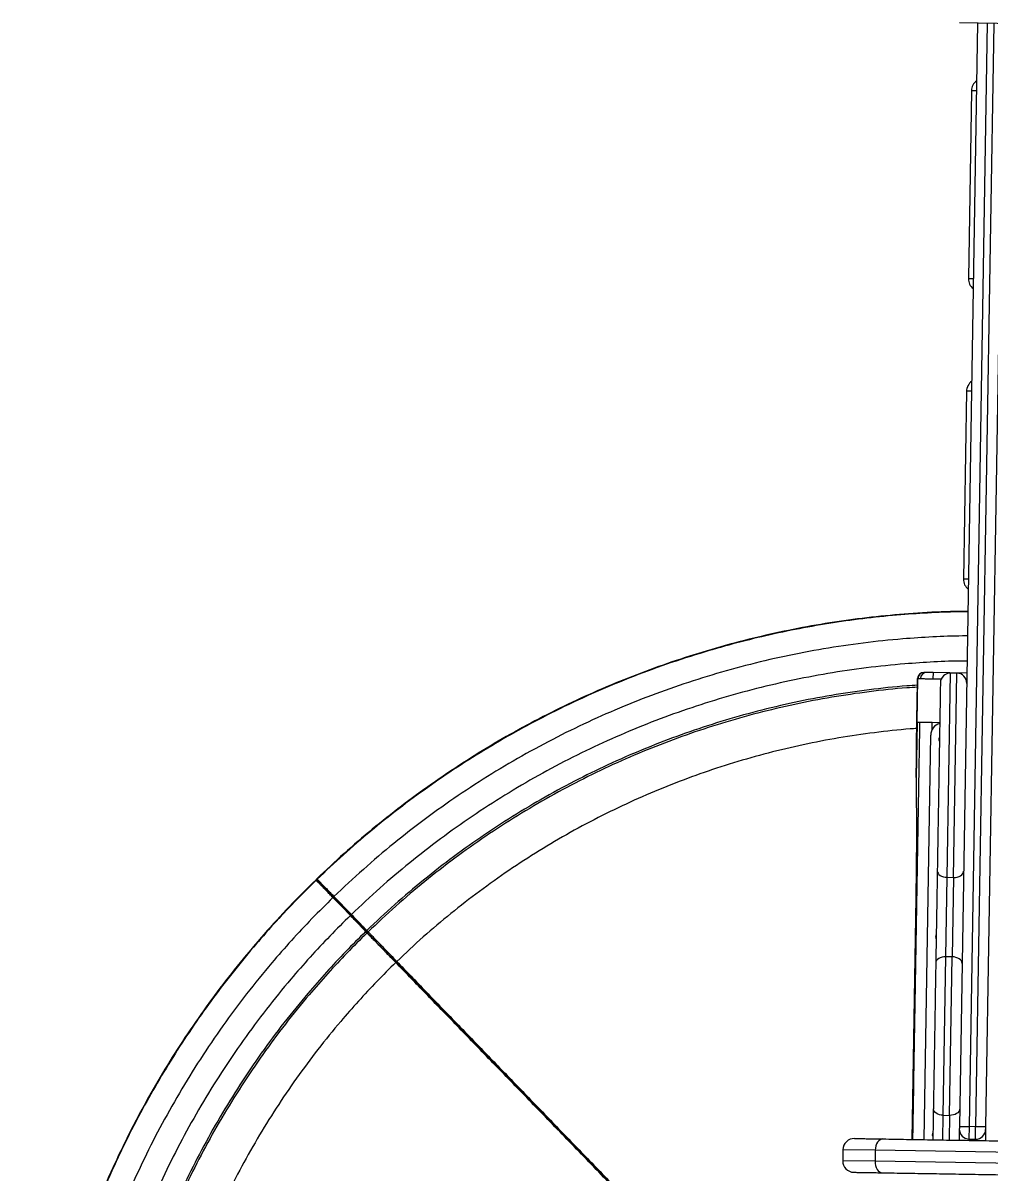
# Model space of a CAD drawing. Header units: millimetres. Extents: x 11861 to 22655, y -2514 to 8239.
# Drawn here: x 17836 to 18608, y 1595 to 2513 of the extents above; entities that cross this region are included whole.
import ezdxf

# ---------------------------------------------------------------- set-up
doc = ezdxf.new("R2010")
doc.units = ezdxf.units.MM
for name, color, linetype in [('DIKOM_ОБЪЕКТ', 7, 'Continuous'), ('DIKOM_РАЗМЕР_ЗОНА', 7, 'Continuous'), ('DIKOM_РАЗМЕР_ОБЪЕКТА', 7, 'Continuous')]:
    doc.layers.add(name, color=color, linetype=linetype)
doc.styles.add('style1', font='arial.ttf', dxfattribs={"width": 0.8})
doc.dimstyles.new('1-50', dxfattribs={"dimtxt": 300, "dimasz": 200, "dimexe": 100, "dimexo": 0, "dimgap": 100, "dimtad": 1, "dimtxsty": 'style1', "dimcen": 200, "dimclrd": 7, "dimclre": 7, "dimclrt": 7, "dimadec": 1, "dimazin": 2, "dimtfac": 1, "dimtmove": 0, "dimatfit": 2, "dimfxl": 0, "dimlwd": 25, "dimlwe": 18, "dimarcsym": 0})

# ---------------------------------------------------------------- blocks, each defined once
blk = doc.blocks.new('*D0')
at = {"layer": 'Defpoints', "color": 0, "transparency": 16777216}
for p in [(18061.07, 8188.57), (12275.57, -890.83), (18591.2, -946.07)]:
    blk.add_point(p, dxfattribs=at)
at = {"layer": 'DIKOM_РАЗМЕР_ЗОНА', "color": 7, "lineweight": 18, "transparency": 16777216}
for p, q in [((18061.07, 8188.57), (12255.41, 8239.34)), ((18591.2, -946.07), (12175.57, -889.96))]:
    blk.add_line(p, q, dxfattribs=at)
at = {"layer": 'DIKOM_РАЗМЕР_ЗОНА', "color": 7, "lineweight": 25, "transparency": 16777216}
blk.add_line((12353.66, 8038.47), (12277.32, -690.84), dxfattribs=at)
at = {"layer": 'DIKOM_РАЗМЕР_ЗОНА', "color": 7, "transparency": 16777216}
for points in [[(12320.33, 8038.76), (12386.99, 8038.18), (12355.41, 8238.46)], [(12243.99, -690.55), (12310.65, -691.13), (12275.57, -890.83)]]:
    blk.add_solid(points, dxfattribs=at)
at = {"layer": 'DIKOM_РАЗМЕР_ЗОНА', "color": 7, "transparency": 16777216, "insert": (12062.33, 3676.03), "char_height": 300, "attachment_point": 5, "rotation": 89.49893, "style": 'style1'}
blk.add_mtext('9150', dxfattribs=at)
blk = doc.blocks.new('*D1')
at = {"layer": 'Defpoints', "color": 0, "transparency": 16777216}
for p in [(13354.66, 2812.56), (22644.73, 2731.32), (13309.67, -2332.5)]:
    blk.add_point(p, dxfattribs=at)
at = {"layer": 'DIKOM_РАЗМЕР_ЗОНА', "color": 7, "lineweight": 18, "transparency": 16777216}
for p, q in [((13354.66, 2812.56), (13308.79, -2432.49)), ((22644.73, 2731.32), (22598.86, -2513.74))]:
    blk.add_line(p, q, dxfattribs=at)
at = {"layer": 'DIKOM_РАЗМЕР_ЗОНА', "color": 7, "lineweight": 25, "transparency": 16777216}
blk.add_line((22399.74, -2411.99), (13509.66, -2334.24), dxfattribs=at)
at = {"layer": 'DIKOM_РАЗМЕР_ЗОНА', "color": 7, "transparency": 16777216}
for points in [[(13509.95, -2300.91), (13509.37, -2367.58), (13309.67, -2332.5)], [(22400.03, -2378.66), (22399.45, -2445.32), (22599.73, -2413.74)]]:
    blk.add_solid(points, dxfattribs=at)
at = {"layer": 'DIKOM_РАЗМЕР_ЗОНА', "color": 7, "transparency": 16777216, "insert": (18057.73, -2120.74), "char_height": 300, "attachment_point": 5, "rotation": 359.49893, "style": 'style1'}
blk.add_mtext('9300', dxfattribs=at)
blk = doc.blocks.new('*D2')
at = {"layer": 'Defpoints', "color": 0, "transparency": 16777216}
for p in [(15368.65, 3285.76), (21123.93, 3091.2), (21123.93, -1634.5)]:
    blk.add_point(p, dxfattribs=at)
at = {"layer": 'DIKOM_РАЗМЕР_ОБЪЕКТА', "color": 7, "lineweight": 18, "transparency": 16777216}
for p, q in [((15368.65, 3285.76), (15368.65, -1734.5)), ((21123.93, 3091.2), (21123.93, -1734.5))]:
    blk.add_line(p, q, dxfattribs=at)
at = {"layer": 'DIKOM_РАЗМЕР_ОБЪЕКТА', "color": 7, "lineweight": 25, "transparency": 16777216}
blk.add_line((15568.65, -1634.5), (20923.93, -1634.5), dxfattribs=at)
at = {"layer": 'DIKOM_РАЗМЕР_ОБЪЕКТА', "color": 7, "transparency": 16777216}
for points in [[(15568.65, -1601.17), (15568.65, -1667.83), (15368.65, -1634.5)], [(20923.93, -1601.17), (20923.93, -1667.83), (21123.93, -1634.5)]]:
    blk.add_solid(points, dxfattribs=at)
at = {"layer": 'DIKOM_РАЗМЕР_ОБЪЕКТА', "color": 7, "transparency": 16777216, "insert": (18236, -1381.33), "char_height": 300, "attachment_point": 5, "style": 'style1'}
blk.add_mtext('5800', dxfattribs=at)
blk = doc.blocks.new('*D3')
at = {"layer": 'Defpoints', "color": 0, "transparency": 16777216}
for p in [(18687.29, 6652.79), (13004.5, 523.98), (18586.05, 523.98)]:
    blk.add_point(p, dxfattribs=at)
at = {"layer": 'DIKOM_РАЗМЕР_ОБЪЕКТА', "color": 7, "lineweight": 18, "transparency": 16777216}
for p, q in [((18687.29, 6652.79), (12904.5, 6652.79)), ((18586.05, 523.98), (12904.5, 523.98))]:
    blk.add_line(p, q, dxfattribs=at)
at = {"layer": 'DIKOM_РАЗМЕР_ОБЪЕКТА', "color": 7, "lineweight": 25, "transparency": 16777216}
blk.add_line((13004.5, 6452.79), (13004.5, 723.98), dxfattribs=at)
at = {"layer": 'DIKOM_РАЗМЕР_ОБЪЕКТА', "color": 7, "transparency": 16777216}
for points in [[(12971.17, 6452.79), (13037.83, 6452.79), (13004.5, 6652.79)], [(12971.17, 723.98), (13037.83, 723.98), (13004.5, 523.98)]]:
    blk.add_solid(points, dxfattribs=at)
at = {"layer": 'DIKOM_РАЗМЕР_ОБЪЕКТА', "color": 7, "transparency": 16777216, "insert": (12751.33, 3588.38), "char_height": 300, "attachment_point": 5, "rotation": 90, "style": 'style1'}
blk.add_mtext('6150', dxfattribs=at)

msp = doc.modelspace()

# ---------------------------------------------------------------- linework, layer by layer
at = {"layer": 'DIKOM_ОБЪЕКТ', "color": 7, "linetype": 'Continuous', "lineweight": 15}
for p, q in [((18946.415, 2506.93), (18583.389, 2512.94)), ((18597.975, 2512.699), (18583.39, 1631.82)), ((18618.972, 2512.351), (18604.387, 1631.472)), ((18593.081, 2458.772), (18590.598, 2308.793)), ((18589.108, 2218.805), (18586.625, 2068.826)), ((18555.387, 1994.333), (18555.064, 1994.338)), ((18557.415, 1994.299), (18555.387, 1994.333)), ((18562.413, 1994.217), (18562.33, 1989.217)), ((18589.383, 1993.77), (18562.413, 1994.217)), ((18573.682, 1830.714), (18576.382, 1993.795)), ((18581.381, 1993.712), (18576.382, 1993.795)), ((18578.681, 1830.632), (18581.381, 1993.712)), ((18549.627, 1967.936), (18549.983, 1989.422)), ((18549.726, 1954.421), (18550.306, 1989.416)), ((18549.983, 1989.422), (18550.306, 1989.416)), ((18550.306, 1989.416), (18552.333, 1989.383)), ((18549.726, 1954.421), (18548.999, 1910.474)), ((18555.212, 1621.285), (18560.559, 1944.24)), ((18069.733, 1828.298), (18069.48, 1828.56)), ((18070.44, 1829.491), (18070.694, 1829.229)), ((18070.622, 1828.212), (18070.694, 1829.229)), ((18572.632, 1767.309), (18573.682, 1830.714)), ((18573.682, 1830.714), (18578.681, 1830.632)), ((18578.681, 1830.632), (18577.631, 1767.227)), ((18083.569, 1814.853), (18084.101, 1815.369)), ((18084.101, 1815.369), (18098.008, 1800.995)), ((18548.586, 1814.421), (18545.391, 1621.447)), ((18097.213, 1800.218), (18097.21, 1800.222)), ((18097.478, 1800.48), (18098.008, 1800.995)), ((18109.264, 1788.245), (18110.304, 1788.284)), ((18110.4, 1786.25), (18109.341, 1787.348)), ((18110.228, 1787.144), (18111.366, 1787.186)), ((18110.304, 1788.284), (18111.366, 1787.186)), ((18570.536, 1640.74), (18572.632, 1767.309)), ((18577.631, 1767.227), (18572.632, 1767.309)), ((18575.536, 1640.658), (18577.631, 1767.227)), ((18570.536, 1640.74), (18575.536, 1640.658)), ((18583.39, 1631.82), (18591.389, 1631.687)), ((18591.224, 1621.688), (18591.389, 1631.687)), ((18596.389, 1631.604), (18591.389, 1631.687)), ((18596.223, 1621.606), (18596.389, 1631.604)), ((18604.387, 1631.472), (18596.389, 1631.604)), ((18591.224, 1621.688), (18596.223, 1621.606)), ((18490.409, 1613.256), (18490.263, 1604.458)), ((18516.262, 1612.828), (18516.116, 1604.029)), ((19391.751, 1598.333), (18516.262, 1612.828)), ((19391.606, 1589.534), (18516.116, 1604.029))]:
    msp.add_line(p, q, dxfattribs=at)
at = {"layer": 'DIKOM_ОБЪЕКТ', "color": 8, "linetype": 'Continuous', "lineweight": 15}
for p, q in [((18591.389, 1631.687), (18605.974, 2512.566)), ((18610.973, 2512.484), (18596.389, 1631.604)), ((18597.081, 2458.706), (18593.081, 2458.772)), ((18590.598, 2308.793), (18594.598, 2308.727)), ((18593.108, 2218.739), (18589.108, 2218.805)), ((18590.625, 2068.76), (18586.625, 2068.826)), ((18562.33, 1989.217), (18568.967, 1989.107)), ((18588.637, 1988.782), (18589.3, 1988.771)), ((18561.658, 1948.636), (18561.751, 1954.222)), ((18567.724, 1954.123), (18561.751, 1954.222)), ((18570.211, 1621.077), (18570.536, 1640.74)), ((18575.536, 1640.658), (18575.208, 1620.887)), ((18591.208, 1620.737), (18591.224, 1621.688)), ((18596.223, 1621.606), (18596.208, 1620.685)), ((18516.262, 1612.828), (18490.409, 1613.256)), ((18516.116, 1604.029), (18490.263, 1604.458))]:
    msp.add_line(p, q, dxfattribs=at)
at = {"layer": 'DIKOM_ОБЪЕКТ', "color": 7, "linetype": 'Continuous', "lineweight": 15, "flags": 128}
for points in [[(18070.391, 1828.331), (18070.272, 1828.453), (18070.13, 1828.6)], [(18565.767, 1835.919), (18565.904, 1834.927), (18566.343, 1833.968), (18567.068, 1833.079), (18568.05, 1832.294), (18569.252, 1831.643), (18570.627, 1831.151), (18572.123, 1830.838), (18573.682, 1830.714)], [(18578.681, 1830.632), (18580.243, 1830.703), (18581.748, 1830.967), (18583.139, 1831.413), (18584.362, 1832.024), (18585.369, 1832.776), (18586.123, 1833.641), (18586.594, 1834.585), (18586.764, 1835.572)], [(18097.21, 1800.222), (18090.255, 1807.407), (18083.3, 1814.592)], [(18097.477, 1800.48), (18091.184, 1806.983), (18083.569, 1814.853)], [(18572.632, 1767.309), (18571.07, 1767.238), (18569.564, 1766.974), (18568.174, 1766.528), (18566.951, 1765.917), (18565.944, 1765.165), (18565.19, 1764.3), (18564.719, 1763.356), (18564.549, 1762.369)], [(18585.546, 1762.022), (18585.409, 1763.014), (18584.969, 1763.973), (18584.245, 1764.862), (18583.263, 1765.647), (18582.061, 1766.298), (18580.686, 1766.79), (18579.19, 1767.103), (18577.631, 1767.227)], [(18570.536, 1640.74), (18568.977, 1640.864), (18567.482, 1641.177), (18566.106, 1641.669), (18564.905, 1642.32), (18563.923, 1643.105), (18563.198, 1643.994), (18562.759, 1644.953), (18562.621, 1645.945)], [(18583.618, 1645.598), (18583.448, 1644.611), (18582.977, 1643.667), (18582.224, 1642.802), (18581.216, 1642.05), (18579.994, 1641.439), (18578.603, 1640.993), (18577.098, 1640.729), (18575.536, 1640.658)], [(18522.403, 1621.828), (18521.231, 1621.672), (18520.099, 1621.173), (18519.049, 1620.35), (18518.123, 1619.233), (18517.355, 1617.867), (18516.776, 1616.303), (18516.407, 1614.601), (18516.262, 1612.828)], [(18516.116, 1604.029), (18516.202, 1602.252), (18516.515, 1600.54), (18517.042, 1598.958), (18517.764, 1597.567), (18518.653, 1596.42), (18519.675, 1595.562), (18520.79, 1595.026), (18521.956, 1594.831)]]:
    msp.add_lwpolyline(points, dxfattribs=at)
at = {"layer": 'DIKOM_ОБЪЕКТ', "color": 7, "linetype": 'Continuous', "lineweight": 15}
for centre, radius, start, end in [((18603.08, 2458.607), 10, 125.921349, 179.051451), ((18600.597, 2308.627), 10, 179.051451, 232.181554), ((18599.107, 2218.64), 10, 125.921349, 179.051451), ((18596.624, 2068.66), 10, 179.051451, 232.181554), ((18554.982, 1989.339), 5, 89.056765, 179.054676), ((18555.305, 1989.334), 5, 89.056765, 179.054676), ((18557.332, 1989.3), 5, 89.057107, 179.054676), ((18576.249, 1985.796), 8, 89.051451, 179.051451), ((18581.249, 1985.713), 8, 359.051451, 89.051451), ((18570.558, 1944.075), 10, 106.77523, 179.051451), ((18571.508, 1941.059), 4.5, 151.956389, 204.541679), ((18063.547, 1835.335), 48.642, 313.955046, 314.230475), ((18568.892, 1783.08), 4.5, 151.956389, 204.541679), ((18566.277, 1625.102), 4.5, 151.956389, 204.541679), ((18591.356, 1629.687), 8, 179.051451, 269.051451), ((18596.355, 1629.605), 8, 269.051451, 359.051451), ((18499.508, 1613.106), 9.1, 89.051451, 179.051451), ((18499.362, 1604.307), 9.1, 179.051451, 269.051451)]:
    msp.add_arc(centre, radius, start, end, dxfattribs=at)
at = {"layer": 'DIKOM_ОБЪЕКТ', "color": 8, "linetype": 'Continuous', "lineweight": 15}
for centre, radius, start, end in [((18159.624, 1735.825), 109.68, 133.902098, 134.097522), ((17890.891, 2013.803), 296.959, 314.00909, 314.080822), ((18110.05, 1786.607), 0.5, 314.446268, 43.734377), ((18133.113, 1762.984), 0.422, 315.970272, 41.859172)]:
    msp.add_arc(centre, radius, start, end, dxfattribs=at)
at = {"layer": 'DIKOM_ОБЪЕКТ', "color": 7, "linetype": 'Continuous', "lineweight": 15}
for points, knots in [([(18590.198, 2042.99), (18586.826, 2042.988), (18573.529, 2042.982), (18550.319, 2041.775), (18520.632, 2039.362), (18491.065, 2035.707), (18461.664, 2030.918), (18432.483, 2024.975), (18403.578, 2017.901), (18374.994, 2009.707), (18346.745, 2000.399), (18318.851, 1989.98), (18291.37, 1978.469), (18264.362, 1965.889), (18237.871, 1952.262), (18211.935, 1937.607), (18186.593, 1921.947), (18161.887, 1905.306), (18137.862, 1887.724), (18114.584, 1869.216), (18092.013, 1849.895), (18077.632, 1836.292), (18070.44, 1829.491)], [0, 0, 0, 0, 0.0175756, 0.0692984, 0.121066, 0.1728032, 0.224529, 0.2762945, 0.3279738, 0.3795954, 0.431234, 0.4829634, 0.5347501, 0.5864858, 0.6382128, 0.6899838, 0.7417132, 0.793445, 0.8452011, 0.8968407, 0.9484156, 1, 1, 1, 1]), ([(18562.413, 1994.217), (18561.764, 1994.227), (18560.468, 1994.249), (18558.828, 1994.276), (18557.669, 1994.295), (18557.499, 1994.298), (18557.415, 1994.299)], [0, 0, 0, 0, 0.2504672, 0.5000926, 0.7499019, 1, 1, 1, 1]), ([(18552.333, 1989.383), (18552.381, 1989.382), (18552.477, 1989.38), (18553.089, 1989.37), (18554.024, 1989.355), (18555.274, 1989.334), (18556.791, 1989.309), (18558.513, 1989.28), (18560.384, 1989.249), (18561.681, 1989.228), (18562.33, 1989.217)], [0, 0, 0, 0, 0.1248146, 0.2500678, 0.3746679, 0.499907, 0.6244406, 0.749555, 0.8744783, 1, 1, 1, 1]), ([(18568.25, 1985.928), (18568.249, 1985.856), (18568.247, 1985.709), (18568.227, 1984.51), (18568.195, 1982.56), (18568.149, 1979.776), (18568.089, 1976.18), (18568.017, 1971.811), (18567.932, 1966.721), (18567.837, 1960.979), (18567.733, 1954.687), (18567.622, 1947.945), (18567.504, 1940.856), (18567.381, 1933.447), (18567.253, 1925.714), (18567.12, 1917.636), (18566.98, 1909.216), (18566.837, 1900.546), (18566.691, 1891.727), (18566.545, 1882.9), (18566.4, 1874.176), (18566.259, 1865.668), (18566.124, 1857.504), (18565.996, 1849.782), (18565.876, 1842.535), (18565.803, 1838.113), (18565.767, 1835.919)], [0, 0, 0, 0, 0.0402019, 0.0810362, 0.1224627, 0.1647447, 0.2072735, 0.2499998, 0.2927245, 0.3352529, 0.3775373, 0.4189615, 0.4597969, 0.4999999, 0.5402008, 0.581036, 0.6224627, 0.6647449, 0.7072738, 0.75, 0.7927246, 0.835253, 0.8775373, 0.9189613, 0.9597969, 1, 1, 1, 1]), ([(18548.999, 1910.474), (18549.012, 1913.307), (18549.039, 1918.976), (18549.112, 1928.173), (18549.206, 1937.728), (18549.325, 1947.605), (18549.463, 1957.699), (18549.572, 1964.52), (18549.627, 1967.936)], [0, 0, 0, 0, 0.1669714, 0.3340334, 0.5009702, 0.6664993, 0.8329185, 1, 1, 1, 1]), ([(18551.869, 1954.386), (18551.803, 1954.387), (18551.672, 1954.389), (18551.623, 1954.39), (18551.534, 1954.391), (18551.4, 1954.393), (18551.136, 1954.398), (18550.561, 1954.407), (18550.068, 1954.415), (18549.726, 1954.421)], [0, 0, 0, 0, 0.0391737, 0.0783749, 0.1175759, 0.156777, 0.2799804, 0.4999864, 1, 1, 1, 1]), ([(18561.751, 1954.222), (18560.568, 1954.242), (18558.203, 1954.281), (18555.118, 1954.332), (18552.769, 1954.371), (18552.169, 1954.381), (18551.869, 1954.386)], [0, 0, 0, 0, 0.2500098, 0.4999956, 0.750012, 1, 1, 1, 1]), ([(18548.999, 1910.474), (18548.99, 1907.872), (18548.973, 1902.672), (18548.978, 1895.679), (18549.003, 1889.299), (18549.039, 1885.719), (18549.058, 1883.929)], [0, 0, 0, 0, 0.2498883, 0.4994847, 0.7498201, 1, 1, 1, 1]), ([(18549.058, 1883.929), (18549.076, 1881.997), (18549.114, 1878.146), (18549.129, 1871.044), (18549.115, 1863.115), (18549.069, 1854.374), (18548.992, 1844.965), (18548.885, 1835.068), (18548.751, 1824.826), (18548.641, 1817.891), (18548.586, 1814.421)], [0, 0, 0, 0, 0.1257298, 0.2504763, 0.3747107, 0.5000206, 0.6247625, 0.7500513, 0.874917, 1, 1, 1, 1]), ([(18069.48, 1828.56), (18062.435, 1821.563), (18048.347, 1807.573), (18028.275, 1785.554), (18009.022, 1762.824), (17990.69, 1739.341), (17973.289, 1715.162), (17956.857, 1690.327), (17941.42, 1664.885), (17927.003, 1638.88), (17913.609, 1612.322), (17901.252, 1585.231), (17889.96, 1557.66), (17879.758, 1529.667), (17870.661, 1501.299), (17862.684, 1472.597), (17855.838, 1443.604), (17850.136, 1414.367), (17845.58, 1384.947), (17842.206, 1355.4), (17839.909, 1325.778), (17839.358, 1305.99), (17839.082, 1296.095)], [0, 0, 0, 0, 0.0500351, 0.100049, 0.1501061, 0.2001341, 0.2501507, 0.3002058, 0.3501777, 0.4000937, 0.4500262, 0.5000465, 0.5501222, 0.6001483, 0.6501663, 0.7002266, 0.7502471, 0.8002696, 0.850316, 0.9002493, 0.9501199, 1, 1, 1, 1]), ([(18069.735, 1828.299), (18063.951, 1822.579), (18052.384, 1811.139), (18035.743, 1793.282), (18019.015, 1774.222), (18002.348, 1753.849), (17985.842, 1732.134), (17970.127, 1709.839), (17955.223, 1686.993), (17941.149, 1663.629), (17927.135, 1638.351), (17913.39, 1611.097), (17900.14, 1581.802), (17888.143, 1551.977), (17877.801, 1522.748), (17868.978, 1494.232), (17861.537, 1466.507), (17855.148, 1438.526), (17849.823, 1410.318), (17845.562, 1381.933), (17842.397, 1353.404), (17840.235, 1324.779), (17839.71, 1305.652), (17839.447, 1296.089)], [0, 0, 0, 0, 0.0410148, 0.0820225, 0.1230409, 0.1688716, 0.2147117, 0.2605472, 0.3063817, 0.3522221, 0.3980526, 0.4520788, 0.5060931, 0.5601192, 0.6141338, 0.6623722, 0.7105991, 0.758838, 0.8070648, 0.8553032, 0.9035319, 0.9517679, 1, 1, 1, 1]), ([(18069.48, 1828.56), (18069.507, 1828.584), (18069.552, 1828.624), (18069.683, 1828.694), (18069.841, 1828.719), (18070.023, 1828.677), (18070.097, 1828.619), (18070.127, 1828.596)], [0, 0, 0, 0, 0.1761044, 0.289405, 0.7043493, 0.8811664, 1, 1, 1, 1]), ([(18070.131, 1828.436), (18070.077, 1828.437), (18069.974, 1828.437), (18069.835, 1828.383), (18069.765, 1828.325), (18069.733, 1828.298)], [0, 0, 0, 0, 0.3727278, 0.7082286, 1, 1, 1, 1]), ([(18069.735, 1828.299), (18069.734, 1828.299), (18069.734, 1828.299), (18069.733, 1828.299), (18069.733, 1828.298)], [0, 0, 0, 0, 0.499645, 1, 1, 1, 1]), ([(18070.473, 1828.24), (18070.461, 1828.258), (18070.419, 1828.323), (18070.3, 1828.398), (18070.137, 1828.446), (18069.976, 1828.436), (18069.837, 1828.384), (18069.767, 1828.326), (18069.735, 1828.299)], [0, 0, 0, 0, 0.0744299, 0.2785311, 0.4826831, 0.6754888, 0.8490706, 1, 1, 1, 1]), ([(18083.3, 1814.592), (18082.433, 1815.487), (18080.698, 1817.278), (18078.187, 1819.853), (18075.858, 1822.231), (18073.806, 1824.313), (18072.099, 1826.033), (18070.817, 1827.306), (18069.959, 1828.131), (18069.81, 1828.243), (18069.735, 1828.299)], [0, 0, 0, 0, 0.1248631, 0.2500667, 0.374655, 0.4999966, 0.6246456, 0.7499026, 0.8749277, 1, 1, 1, 1]), ([(18070.349, 1828.335), (18070.357, 1828.447), (18070.375, 1828.685), (18070.398, 1828.998), (18070.42, 1829.269), (18070.434, 1829.457), (18070.438, 1829.479), (18070.44, 1829.491)], [0, 0, 0, 0, 0.1910393, 0.4075731, 0.595729, 0.7987594, 1, 1, 1, 1]), ([(18083.569, 1814.852), (18083.49, 1814.933), (18083.124, 1815.311), (18082.211, 1816.254), (18080.776, 1817.736), (18079.212, 1819.346), (18077.74, 1820.861), (18076.456, 1822.18), (18075.175, 1823.495), (18074.028, 1824.668), (18073.012, 1825.707), (18072.143, 1826.593), (18071.399, 1827.345), (18070.87, 1827.875), (18070.549, 1828.188), (18070.502, 1828.227), (18070.48, 1828.245)], [0, 0, 0, 0, 0.0116284, 0.054288, 0.1355895, 0.2262884, 0.2944882, 0.3721827, 0.4443087, 0.5290666, 0.6040534, 0.6791393, 0.7642483, 0.8535408, 0.9295162, 1, 1, 1, 1]), ([(18070.694, 1829.229), (18070.75, 1829.17), (18070.867, 1829.049), (18071.641, 1828.249), (18072.893, 1826.955), (18074.637, 1825.152), (18076.768, 1822.949), (18079.15, 1820.488), (18081.624, 1817.931), (18083.291, 1816.207), (18084.101, 1815.369)], [0, 0, 0, 0, 0.1167035, 0.2402396, 0.3687876, 0.5000003, 0.6312119, 0.7597594, 0.8832952, 1, 1, 1, 1]), ([(18565.767, 1835.919), (18565.739, 1834.256), (18565.683, 1830.89), (18565.591, 1825.278), (18565.49, 1819.223), (18565.383, 1812.765), (18565.272, 1806.021), (18565.158, 1799.144), (18565.044, 1792.268), (18564.932, 1785.524), (18564.825, 1779.066), (18564.725, 1773.011), (18564.632, 1767.399), (18564.577, 1764.033), (18564.549, 1762.369)], [0, 0, 0, 0, 0.078987, 0.1598309, 0.242414, 0.3275719, 0.4134841, 0.5, 0.5865099, 0.672422, 0.7575861, 0.8401627, 0.9210095, 1, 1, 1, 1]), ([(18083.3, 1814.592), (18077.647, 1809.004), (18066.342, 1797.829), (18050.079, 1780.382), (18032.58, 1760.444), (18014.158, 1737.76), (17995.129, 1712.157), (17977.218, 1685.752), (17960.465, 1658.605), (17944.987, 1630.922), (17930.793, 1602.777), (17917.879, 1574.226), (17906.187, 1545.158), (17895.663, 1515.417), (17886.359, 1485.052), (17878.32, 1454.104), (17871.627, 1422.841), (17866.283, 1391.316), (17862.332, 1359.591), (17859.656, 1327.724), (17859.037, 1306.422), (17858.728, 1295.77)], [0, 0, 0, 0, 0.0411085, 0.0822097, 0.1233218, 0.1783011, 0.2332928, 0.2882721, 0.3432639, 0.3982432, 0.452253, 0.5062507, 0.5602601, 0.6142585, 0.6693692, 0.7244703, 0.7795798, 0.8346821, 0.8897903, 0.944894, 1, 1, 1, 1]), ([(18097.21, 1800.222), (18091.712, 1794.786), (18080.717, 1783.916), (18064.9, 1766.947), (18047.877, 1747.552), (18029.954, 1725.483), (18011.439, 1700.572), (17994.013, 1674.881), (17977.712, 1648.467), (17962.653, 1621.532), (17948.842, 1594.149), (17936.278, 1566.369), (17924.902, 1538.087), (17914.662, 1509.149), (17905.609, 1479.606), (17897.787, 1449.494), (17891.275, 1419.076), (17886.076, 1388.403), (17882.232, 1357.535), (17879.628, 1326.53), (17879.026, 1305.803), (17878.725, 1295.439)], [0, 0, 0, 0, 0.0410957, 0.0821843, 0.1232837, 0.1782655, 0.2332596, 0.2882412, 0.3432354, 0.398217, 0.4522292, 0.5062292, 0.560241, 0.6142415, 0.6693549, 0.724458, 0.7795702, 0.8346747, 0.8897854, 0.9448918, 1, 1, 1, 1]), ([(18109.34, 1787.35), (18109.292, 1787.422), (18109.197, 1787.567), (18108.468, 1788.382), (18107.347, 1789.605), (18105.825, 1791.224), (18103.984, 1793.173), (18101.881, 1795.37), (18099.599, 1797.752), (18098.01, 1799.394), (18097.213, 1800.218)], [0, 0, 0, 0, 0.125607, 0.2502987, 0.3755155, 0.5005477, 0.625072, 0.7499987, 0.8746145, 1, 1, 1, 1]), ([(18109.394, 1788), (18109.36, 1788.046), (18109.299, 1788.126), (18108.955, 1788.502), (18108.593, 1788.888), (18108.089, 1789.425), (18107.302, 1790.26), (18106.096, 1791.522), (18104.695, 1792.99), (18103.411, 1794.327), (18102.25, 1795.533), (18101.072, 1796.757), (18099.409, 1798.485), (18098.103, 1799.833), (18097.367, 1800.593)], [0, 0, 0, 0, 0.1015147, 0.1788691, 0.2334879, 0.2822454, 0.3826942, 0.4840993, 0.5856811, 0.6812825, 0.7267632, 0.7922652, 0.8828526, 1, 1, 1, 1]), ([(18097.454, 1800.451), (18097.463, 1800.46), (18097.481, 1800.478), (18097.477, 1800.474), (18097.475, 1800.472)], [0, 0, 0, 0, 0.5246981, 1, 1, 1, 1]), ([(18098.008, 1800.995), (18098.751, 1800.227), (18100.28, 1798.646), (18102.549, 1796.3), (18104.733, 1794.043), (18106.687, 1792.023), (18108.287, 1790.37), (18109.435, 1789.183), (18110.145, 1788.449), (18110.252, 1788.338), (18110.304, 1788.284)], [0, 0, 0, 0, 0.1167047, 0.2402408, 0.3687884, 0.5000007, 0.6312104, 0.7597602, 0.883294, 1, 1, 1, 1]), ([(18109.34, 1787.35), (18103.999, 1782.066), (18093.319, 1771.5), (18077.952, 1755.008), (18061.387, 1736.132), (18043.923, 1714.628), (18025.862, 1690.328), (18008.864, 1665.268), (17992.964, 1639.503), (17978.274, 1613.23), (17964.803, 1586.519), (17952.547, 1559.422), (17941.45, 1531.834), (17931.462, 1503.607), (17922.632, 1474.789), (17915.002, 1445.417), (17908.65, 1415.746), (17903.578, 1385.826), (17899.828, 1355.717), (17897.288, 1325.473), (17896.701, 1305.255), (17896.408, 1295.146)], [0, 0, 0, 0, 0.0409579, 0.081909, 0.1228707, 0.1778783, 0.2328984, 0.2879058, 0.342926, 0.3979335, 0.4519712, 0.5059967, 0.5600339, 0.6140596, 0.669199, 0.7243283, 0.7794663, 0.8345969, 0.8897334, 0.9448658, 1, 1, 1, 1]), ([(18110.4, 1786.25), (18105.072, 1780.979), (18094.416, 1770.436), (18079.083, 1753.981), (18062.555, 1735.147), (18045.129, 1713.69), (18027.108, 1689.443), (18010.147, 1664.438), (17994.281, 1638.729), (17979.623, 1612.513), (17966.181, 1585.86), (17953.952, 1558.822), (17942.879, 1531.294), (17932.913, 1503.129), (17924.102, 1474.373), (17916.489, 1445.065), (17910.151, 1415.459), (17905.09, 1385.604), (17901.348, 1355.56), (17898.814, 1325.382), (17898.228, 1305.208), (17897.935, 1295.121)], [0, 0, 0, 0, 0.0409552, 0.0819033, 0.1228622, 0.1778704, 0.232891, 0.2878989, 0.3429196, 0.3979276, 0.4519658, 0.5059919, 0.5600296, 0.6140558, 0.6691957, 0.7243256, 0.7794644, 0.8345953, 0.8897324, 0.944865, 1, 1, 1, 1]), ([(18109.34, 1787.35), (18109.34, 1787.349), (18109.34, 1787.349), (18109.34, 1787.349), (18109.341, 1787.348)], [0, 0, 0, 0, 0.5009818, 1, 1, 1, 1]), ([(18110.412, 1786.953), (18110.234, 1787.137), (18109.876, 1787.51), (18109.523, 1787.874), (18109.345, 1788.058)], [0, 0, 0, 0, 0.4951059, 1, 1, 1, 1]), ([(18133.417, 1762.691), (18131.673, 1764.486), (18128.184, 1768.075), (18123.69, 1772.692), (18119.784, 1776.701), (18116.541, 1780.024), (18113.945, 1782.679), (18112.035, 1784.622), (18110.769, 1785.903), (18110.523, 1786.135), (18110.4, 1786.25)], [0, 0, 0, 0, 0.1254696, 0.2509711, 0.37584, 0.4999103, 0.6240822, 0.7492389, 0.8745892, 1, 1, 1, 1]), ([(18131.897, 1764.538), (18130.552, 1765.928), (18127.46, 1769.122), (18123.314, 1773.401), (18119.391, 1777.45), (18116.139, 1780.806), (18113.553, 1783.474), (18111.594, 1785.492), (18110.882, 1786.225), (18110.526, 1786.591)], [0, 0, 0, 0, 0.1143016, 0.2626915, 0.4103312, 0.5570239, 0.7038349, 0.8518046, 1, 1, 1, 1]), ([(18111.366, 1787.186), (18111.488, 1787.06), (18111.733, 1786.807), (18113.03, 1785.466), (18114.95, 1783.482), (18117.512, 1780.833), (18120.748, 1777.489), (18124.647, 1773.459), (18129.106, 1768.85), (18132.542, 1765.298), (18134.267, 1763.515)], [0, 0, 0, 0, 0.128572, 0.2581487, 0.379882, 0.5016149, 0.6268853, 0.7521549, 0.8756333, 1, 1, 1, 1]), ([(18133.428, 1763.266), (18133.316, 1763.381), (18132.902, 1763.808), (18132.498, 1764.224), (18132.203, 1764.528)], [0, 0, 0, 0, 0.2700246, 1, 1, 1, 1]), ([(18461.456, 1424.574), (18460.106, 1425.966), (18453.489, 1432.791), (18441.689, 1444.964), (18426.1, 1461.047), (18410.667, 1476.973), (18395.204, 1492.934), (18380.358, 1508.259), (18366.126, 1522.949), (18355.858, 1533.551), (18348.896, 1540.738), (18345.216, 1544.538), (18341.461, 1548.415), (18337.613, 1552.389), (18333.768, 1556.36), (18326.936, 1563.414), (18315.954, 1574.753), (18301.161, 1590.027), (18285.697, 1605.999), (18270.792, 1621.393), (18256.2, 1636.46), (18241.903, 1651.226), (18228.029, 1665.558), (18214.596, 1679.432), (18201.623, 1692.83), (18189.048, 1705.818), (18178.57, 1716.643), (18170.046, 1725.446), (18163.513, 1732.193), (18158.769, 1737.092), (18155.568, 1740.398), (18153.527, 1742.507), (18151.097, 1745.017), (18148.267, 1747.94), (18145.053, 1751.26), (18141.476, 1754.954), (18137.551, 1759.009), (18134.87, 1761.777), (18133.464, 1763.229)], [0, 0, 0, 0, 0.0113822, 0.0558015, 0.0982402, 0.1406833, 0.1831368, 0.2255635, 0.2628792, 0.3004731, 0.3104978, 0.3206396, 0.331052, 0.3417479, 0.3527216, 0.363175, 0.3989298, 0.4450632, 0.4888104, 0.5320904, 0.5754214, 0.6187184, 0.6620281, 0.7044661, 0.7468978, 0.7893485, 0.8317737, 0.8566843, 0.8813545, 0.9039392, 0.9103195, 0.9180951, 0.9275475, 0.9386787, 0.9514928, 0.9659854, 0.9821529, 1, 1, 1, 1]), ([(18134.267, 1763.515), (18137.999, 1759.657), (18145.486, 1751.917), (18157.545, 1739.451), (18170.193, 1726.378), (18183.423, 1712.702), (18196.359, 1699.331), (18208.873, 1686.395), (18220.856, 1674.009), (18233.136, 1661.315), (18245.689, 1648.34), (18258.499, 1635.099), (18271.544, 1621.614), (18284.8, 1607.913), (18298.239, 1594.021), (18311.843, 1579.959), (18325.592, 1565.747), (18339.458, 1551.414), (18353.399, 1537.003), (18367.392, 1522.54), (18381.429, 1508.031), (18395.505, 1493.481), (18409.596, 1478.916), (18423.658, 1464.379), (18438.058, 1449.495), (18452.768, 1434.29), (18467.752, 1418.801), (18482.586, 1403.468), (18497.385, 1388.171), (18512.102, 1372.958), (18526.583, 1357.989), (18535.941, 1348.316), (18540.545, 1343.556)], [0, 0, 0, 0, 0.0381915, 0.0766048, 0.1150676, 0.1535304, 0.1919438, 0.2234415, 0.2549664, 0.2864915, 0.3179891, 0.3494838, 0.3810055, 0.4125273, 0.4440219, 0.4755165, 0.5070383, 0.5385601, 0.5700545, 0.6014538, 0.632853, 0.6643478, 0.6958693, 0.7273914, 0.7588861, 0.7930311, 0.8272106, 0.8613906, 0.8955355, 0.9307223, 0.9659092, 1, 1, 1, 1]), ([(18133.417, 1762.691), (18128.33, 1757.661), (18118.158, 1747.6), (18103.522, 1731.895), (18087.756, 1713.93), (18071.142, 1693.473), (18053.968, 1670.366), (18037.804, 1646.535), (18022.684, 1622.035), (18008.715, 1597.051), (17995.905, 1571.651), (17984.25, 1545.883), (17973.698, 1519.649), (17964.2, 1492.807), (17955.803, 1465.403), (17948.548, 1437.473), (17942.508, 1409.258), (17937.685, 1380.806), (17934.119, 1352.174), (17931.704, 1323.414), (17931.145, 1304.189), (17930.866, 1294.576)], [0, 0, 0, 0, 0.0410103, 0.0820133, 0.1230273, 0.178025, 0.2330354, 0.2880329, 0.3430432, 0.3980409, 0.4520689, 0.5060846, 0.5601126, 0.6141285, 0.6692583, 0.7243777, 0.7795057, 0.8346264, 0.8897533, 0.9448755, 1, 1, 1, 1]), ([(18564.549, 1762.369), (18564.516, 1760.406), (18564.451, 1756.481), (18564.345, 1750.045), (18564.232, 1743.222), (18564.098, 1735.107), (18563.942, 1725.719), (18563.765, 1715.043), (18563.6, 1705.064), (18563.45, 1695.972), (18563.316, 1687.894), (18563.185, 1679.985), (18563.059, 1672.384), (18562.938, 1665.093), (18562.825, 1658.27), (18562.719, 1651.834), (18562.654, 1647.908), (18562.621, 1645.945)], [0, 0, 0, 0, 0.0592579, 0.1185155, 0.1804683, 0.2424255, 0.3275703, 0.4134678, 0.4999674, 0.5648743, 0.6297859, 0.6936777, 0.7575737, 0.8195266, 0.8814845, 0.9407398, 1, 1, 1, 1]), ([(18562.621, 1645.945), (18562.594, 1644.282), (18562.538, 1640.915), (18562.445, 1635.306), (18562.345, 1629.241), (18562.266, 1624.475), (18562.22, 1621.707), (18562.211, 1621.169)], [0, 0, 0, 0, 0.2268891, 0.4591124, 0.6963274, 0.9409465, 1, 1, 1, 1]), ([(18583.357, 1629.82), (18583.356, 1629.763), (18583.354, 1629.646), (18583.338, 1628.672), (18583.312, 1627.06), (18583.274, 1624.778), (18583.238, 1622.593), (18583.214, 1621.183), (18583.208, 1620.821)], [0, 0, 0, 0, 0.1721627, 0.354643, 0.5447056, 0.7388041, 0.9329025, 1, 1, 1, 1]), ([(18583.39, 1631.82), (18583.386, 1631.568), (18583.38, 1631.18), (18583.372, 1630.714), (18583.367, 1630.396), (18583.362, 1630.137), (18583.358, 1629.888), (18583.358, 1629.847), (18583.357, 1629.82)], [0, 0, 0, 0, 0.2394546, 0.369628, 0.500018, 0.6302029, 0.7605641, 1, 1, 1, 1]), ([(18604.354, 1629.472), (18604.353, 1629.415), (18604.351, 1629.299), (18604.335, 1628.325), (18604.309, 1626.712), (18604.271, 1624.43), (18604.235, 1622.245), (18604.211, 1620.836), (18604.205, 1620.473)], [0, 0, 0, 0, 0.1721627, 0.354643, 0.5447056, 0.7388041, 0.9329025, 1, 1, 1, 1]), ([(18604.387, 1631.472), (18604.383, 1631.22), (18604.377, 1630.832), (18604.369, 1630.366), (18604.364, 1630.048), (18604.36, 1629.79), (18604.355, 1629.54), (18604.355, 1629.499), (18604.354, 1629.472)], [0, 0, 0, 0, 0.2394546, 0.369628, 0.500018, 0.6302029, 0.7605641, 1, 1, 1, 1]), ([(18499.659, 1622.204), (18499.728, 1622.203), (18499.87, 1622.201), (18501.02, 1622.182), (18502.876, 1622.151), (18505.494, 1622.108), (18508.812, 1622.053), (18512.784, 1621.987), (18517.28, 1621.913), (18520.705, 1621.856), (18522.403, 1621.828)], [0, 0, 0, 0, 0.1225129, 0.2471339, 0.3731992, 0.5, 0.6268008, 0.7528672, 0.8774868, 1, 1, 1, 1]), ([(18522.403, 1621.828), (18528.619, 1621.725), (18541.051, 1621.519), (18560.582, 1621.196), (18580.814, 1620.861), (18601.893, 1620.512), (18622.138, 1620.177), (18641.374, 1619.858), (18659.491, 1619.558), (18678.024, 1619.251), (18696.961, 1618.938), (18718.062, 1618.588), (18741.378, 1618.202), (18767.05, 1617.777), (18793.149, 1617.345), (18819.682, 1616.906), (18846.387, 1616.464), (18873.209, 1616.02), (18900.078, 1615.575), (18927.081, 1615.128), (18954.321, 1614.677), (18981.726, 1614.223), (19009.216, 1613.768), (19036.567, 1613.315), (19063.695, 1612.866), (19088.631, 1612.453), (19111.401, 1612.076), (19131.999, 1611.735), (19152.321, 1611.398), (19172.351, 1611.067), (19193.796, 1610.712), (19216.577, 1610.335), (19240.439, 1609.939), (19263.68, 1609.555), (19286.182, 1609.182), (19307.826, 1608.824), (19328.601, 1608.48), (19348.441, 1608.151), (19367.6, 1607.834), (19379.807, 1607.632), (19385.912, 1607.531)], [0, 0, 0, 0, 0.0260401, 0.0520759, 0.078684, 0.1054517, 0.1325881, 0.1541408, 0.1756992, 0.1976449, 0.2196512, 0.2416671, 0.2701641, 0.298656, 0.3274437, 0.3563036, 0.3853156, 0.413908, 0.4425506, 0.4712717, 0.4999999, 0.5292496, 0.5584937, 0.5876508, 0.6167635, 0.6457574, 0.6684332, 0.6911155, 0.7135581, 0.7359418, 0.7583354, 0.7863518, 0.8143633, 0.8419405, 0.869371, 0.8964601, 0.9227494, 0.948854, 0.9744244, 1, 1, 1, 1]), ([(18499.212, 1595.208), (18499.282, 1595.207), (18499.423, 1595.205), (18500.573, 1595.185), (18502.429, 1595.155), (18505.047, 1595.111), (18508.365, 1595.056), (18512.337, 1594.991), (18516.833, 1594.916), (18520.258, 1594.86), (18521.956, 1594.831)], [0, 0, 0, 0, 0.1225129, 0.2471339, 0.3731992, 0.5, 0.6268008, 0.7528672, 0.8774868, 1, 1, 1, 1]), ([(18521.956, 1594.831), (18528.172, 1594.729), (18540.604, 1594.523), (18560.135, 1594.199), (18580.368, 1593.864), (18601.446, 1593.515), (18621.691, 1593.18), (18640.927, 1592.862), (18659.044, 1592.562), (18677.577, 1592.255), (18696.514, 1591.941), (18717.615, 1591.592), (18740.931, 1591.206), (18766.603, 1590.781), (18792.702, 1590.349), (18819.235, 1589.909), (18845.94, 1589.467), (18872.762, 1589.023), (18899.631, 1588.578), (18926.634, 1588.131), (18953.874, 1587.68), (18981.279, 1587.227), (19008.769, 1586.771), (19036.12, 1586.319), (19063.248, 1585.869), (19088.184, 1585.457), (19110.954, 1585.08), (19131.552, 1584.739), (19151.874, 1584.402), (19171.904, 1584.07), (19193.349, 1583.715), (19216.13, 1583.338), (19239.992, 1582.943), (19263.233, 1582.558), (19285.735, 1582.186), (19307.379, 1581.827), (19328.154, 1581.483), (19347.994, 1581.155), (19367.153, 1580.838), (19379.361, 1580.636), (19385.465, 1580.535)], [0, 0, 0, 0, 0.0260401, 0.0520759, 0.078684, 0.1054517, 0.1325881, 0.1541408, 0.1756992, 0.1976449, 0.2196512, 0.2416671, 0.2701641, 0.298656, 0.3274437, 0.3563036, 0.3853156, 0.413908, 0.4425506, 0.4712717, 0.4999999, 0.5292496, 0.5584937, 0.5876508, 0.6167635, 0.6457574, 0.6684332, 0.6911155, 0.7135581, 0.7359418, 0.7583354, 0.7863518, 0.8143633, 0.8419405, 0.869371, 0.8964601, 0.9227494, 0.948854, 0.9744244, 1, 1, 1, 1])]:
    msp.add_open_spline(points, degree=3, knots=knots, dxfattribs=at)
at = {"layer": 'DIKOM_ОБЪЕКТ', "color": 8, "linetype": 'Continuous', "lineweight": 15}
for points, knots in [([(18590.193, 2042.695), (18588.615, 2042.697), (18578.904, 2042.707), (18561.065, 2041.961), (18535.759, 2040.356), (18509.567, 2037.723), (18482.541, 2034.043), (18455.664, 2029.389), (18428.97, 2023.774), (18402.497, 2017.204), (18374.714, 2009.24), (18345.723, 1999.687), (18315.639, 1988.342), (18286.066, 1975.735), (18258.086, 1962.381), (18231.684, 1948.455), (18206.817, 1934.113), (18182.514, 1918.844), (18158.802, 1902.664), (18135.719, 1885.606), (18113.308, 1867.67), (18091.538, 1848.958), (18077.642, 1835.805), (18070.694, 1829.229)], [0, 0, 0, 0, 0.0082298, 0.0506395, 0.0930602, 0.1404577, 0.1878648, 0.2352673, 0.282669, 0.3300765, 0.3774737, 0.4333469, 0.4892078, 0.5450808, 0.600942, 0.6508297, 0.7007052, 0.7505933, 0.8004691, 0.8503562, 0.9002338, 0.9501188, 1, 1, 1, 1]), ([(18589.874, 2023.415), (18588.555, 2023.416), (18579.288, 2023.425), (18562.08, 2022.701), (18535.608, 2021.025), (18506.542, 2017.994), (18474.981, 2013.351), (18443.646, 2007.342), (18412.603, 1999.993), (18382.084, 1991.363), (18352.146, 1981.499), (18322.826, 1970.441), (18294.005, 1958.155), (18265.532, 1944.566), (18237.482, 1929.674), (18209.914, 1913.475), (18183.076, 1896.101), (18157.005, 1877.588), (18131.778, 1857.949), (18107.353, 1837.308), (18091.852, 1822.682), (18084.101, 1815.369)], [0, 0, 0, 0, 0.0070657, 0.0496262, 0.0921977, 0.1491291, 0.2060731, 0.2630042, 0.3199483, 0.3768794, 0.4328068, 0.4887215, 0.5446485, 0.6005636, 0.6576311, 0.7146883, 0.7717544, 0.828813, 0.8858774, 0.9429377, 1, 1, 1, 1]), ([(18589.543, 2003.417), (18588.443, 2003.418), (18579.614, 2003.423), (18563.06, 2002.721), (18537.308, 2001.092), (18509.03, 1998.143), (18478.323, 1993.625), (18447.834, 1987.78), (18417.631, 1980.629), (18387.936, 1972.232), (18358.808, 1962.634), (18330.28, 1951.876), (18302.238, 1939.921), (18274.535, 1926.7), (18247.243, 1912.21), (18220.42, 1896.449), (18194.307, 1879.545), (18168.941, 1861.532), (18144.396, 1842.424), (18120.63, 1822.341), (18105.549, 1808.11), (18098.008, 1800.995)], [0, 0, 0, 0, 0.0060604, 0.0486502, 0.0912513, 0.1482419, 0.2052454, 0.2622357, 0.3192393, 0.3762298, 0.4322154, 0.4881885, 0.5441737, 0.6001471, 0.6572742, 0.7143908, 0.7715165, 0.8286343, 0.8857585, 0.9428782, 1, 1, 1, 1]), ([(18549.894, 1984.056), (18547.051, 1983.88), (18534.138, 1983.077), (18511.234, 1980.552), (18481.277, 1976.193), (18451.538, 1970.479), (18422.076, 1963.507), (18393.111, 1955.316), (18364.698, 1945.954), (18336.871, 1935.459), (18309.518, 1923.799), (18282.495, 1910.902), (18255.874, 1896.768), (18229.71, 1881.394), (18204.238, 1864.905), (18179.495, 1847.335), (18155.553, 1828.696), (18132.371, 1809.106), (18117.66, 1795.225), (18110.304, 1788.284)], [0, 0, 0, 0, 0.0174004, 0.0790224, 0.1406584, 0.2022801, 0.2639162, 0.3255381, 0.3860734, 0.4465952, 0.5071302, 0.5676525, 0.629422, 0.6911802, 0.7529484, 0.8147081, 0.8764744, 0.938236, 1, 1, 1, 1]), ([(18549.869, 1982.524), (18547.075, 1982.35), (18534.234, 1981.552), (18511.424, 1979.036), (18481.533, 1974.687), (18451.858, 1968.984), (18422.46, 1962.028), (18393.558, 1953.854), (18365.207, 1944.513), (18337.441, 1934.041), (18310.147, 1922.406), (18283.183, 1909.537), (18256.619, 1895.434), (18230.512, 1880.094), (18205.096, 1863.641), (18180.406, 1846.108), (18156.517, 1827.51), (18133.385, 1807.963), (18118.706, 1794.112), (18111.366, 1787.186)], [0, 0, 0, 0, 0.0171364, 0.0787749, 0.1404275, 0.2020658, 0.2637185, 0.3253568, 0.3859085, 0.4464465, 0.5069978, 0.5675363, 0.6293224, 0.6910972, 0.752882, 0.8146583, 0.8764412, 0.9382194, 1, 1, 1, 1]), ([(18549.354, 1949.488), (18547.627, 1949.379), (18536.327, 1948.665), (18515.523, 1946.339), (18487.036, 1942.206), (18458.756, 1936.768), (18430.74, 1930.14), (18403.196, 1922.35), (18376.178, 1913.447), (18349.716, 1903.468), (18323.705, 1892.379), (18298.008, 1880.116), (18272.693, 1866.675), (18247.813, 1852.056), (18223.591, 1836.376), (18200.062, 1819.668), (18177.295, 1801.943), (18155.251, 1783.315), (18141.261, 1770.115), (18134.267, 1763.515)], [0, 0, 0, 0, 0.0111798, 0.0731919, 0.1352181, 0.1972299, 0.2592562, 0.3212682, 0.3821869, 0.4430917, 0.5040102, 0.5649153, 0.6270761, 0.6892252, 0.7513844, 0.8135351, 0.8756925, 0.937845, 1, 1, 1, 1]), ([(18546.289, 1621.432), (18546.304, 1622.324), (18546.539, 1636.336), (18546.999, 1663.805), (18547.674, 1704.113), (18548.363, 1745.225), (18549.061, 1786.91), (18549.765, 1828.905), (18550.469, 1870.932), (18551.171, 1912.762), (18551.637, 1940.551), (18551.869, 1954.386)], [0, 0, 0, 0, 0.0080339, 0.1262488, 0.2475091, 0.3712194, 0.4966795, 0.623099, 0.749609, 0.875349, 1, 1, 1, 1]), ([(18097.213, 1800.218), (18097.241, 1800.245), (18097.301, 1800.303), (18097.38, 1800.38), (18097.436, 1800.434), (18097.45, 1800.447), (18097.454, 1800.451)], [0, 0, 0, 0, 0.2581589, 0.5516175, 0.8743387, 1, 1, 1, 1]), ([(18109.38, 1788.01), (18109.404, 1787.977), (18109.464, 1787.899), (18109.497, 1787.746), (18109.484, 1787.586), (18109.429, 1787.448), (18109.369, 1787.38), (18109.341, 1787.348)], [0, 0, 0, 0, 0.1673257, 0.402985, 0.6254935, 0.8258597, 1, 1, 1, 1]), ([(18476.564, 1408.801), (18471.424, 1414.092), (18460.927, 1424.896), (18444.856, 1441.447), (18428.443, 1458.353), (18411.929, 1475.369), (18395.373, 1492.435), (18378.828, 1509.492), (18362.325, 1526.506), (18345.889, 1543.457), (18329.551, 1560.31), (18313.36, 1577.009), (18297.374, 1593.5), (18281.627, 1609.749), (18266.138, 1625.731), (18250.938, 1641.412), (18236.068, 1656.758), (18221.576, 1671.716), (18207.486, 1686.254), (18193.84, 1700.336), (18180.668, 1713.932), (18167.999, 1727.006), (18155.874, 1739.516), (18144.269, 1751.494), (18137.035, 1758.958), (18133.417, 1762.691)], [0, 0, 0, 0, 0.0417236, 0.0852046, 0.1287433, 0.1723443, 0.2159445, 0.2594761, 0.3029515, 0.3464749, 0.3900723, 0.4336665, 0.4772067, 0.5206803, 0.5641928, 0.6077808, 0.6513436, 0.6949377, 0.7384996, 0.7820921, 0.8256557, 0.8692444, 0.9128119, 0.956394, 1, 1, 1, 1])]:
    msp.add_open_spline(points, degree=3, knots=knots, dxfattribs=at)

# ---------------------------------------------------------------- dimensions: what is measured, and where the dimension line sits
at = {"layer": 'DIKOM_РАЗМЕР_ЗОНА'}
for base, p1, p2, angle, text, picture, middle in [((12275.568, -890.835), (18061.067, 8188.565), (18591.204, -946.068), 269.498935, '9150', '*D0', (12315.488, 3673.814)), ((13309.667, -2332.495), (22644.73, 2731.317), (13354.663, 2812.563), 359.498935, '9300', '*D1', (18055.513, -2374))]:
    dim = msp.add_linear_dim(base=base, p1=p1, p2=p2, angle=angle, text=text, dimstyle='1-50', dxfattribs=at)
    dim.commit()
    dim.dimension.update_dxf_attribs({"geometry": picture, "text_midpoint": middle, "dimtype": 160})
at = {"layer": 'DIKOM_РАЗМЕР_ОБЪЕКТА'}
dim = msp.add_linear_dim(base=(13004.5, 523.976), p1=(18687.29, 6652.788), p2=(18586.051, 523.976), angle=90, text='6150', dimstyle='1-50', dxfattribs=at)
dim.commit()
dim.dimension.update_dxf_attribs({"geometry": '*D3', "text_midpoint": (13004.5, 3588.382), "dimtype": 160})
dim = msp.add_linear_dim(base=(21123.925, -1634.5), p1=(15368.649, 3285.765), p2=(21123.925, 3091.197), text='5800', dimstyle='1-50', dxfattribs=at)
dim.commit()
dim.dimension.update_dxf_attribs({"geometry": '*D2', "text_midpoint": (18236, -1634.5), "dimtype": 160})

doc.saveas('drawing.dxf')
